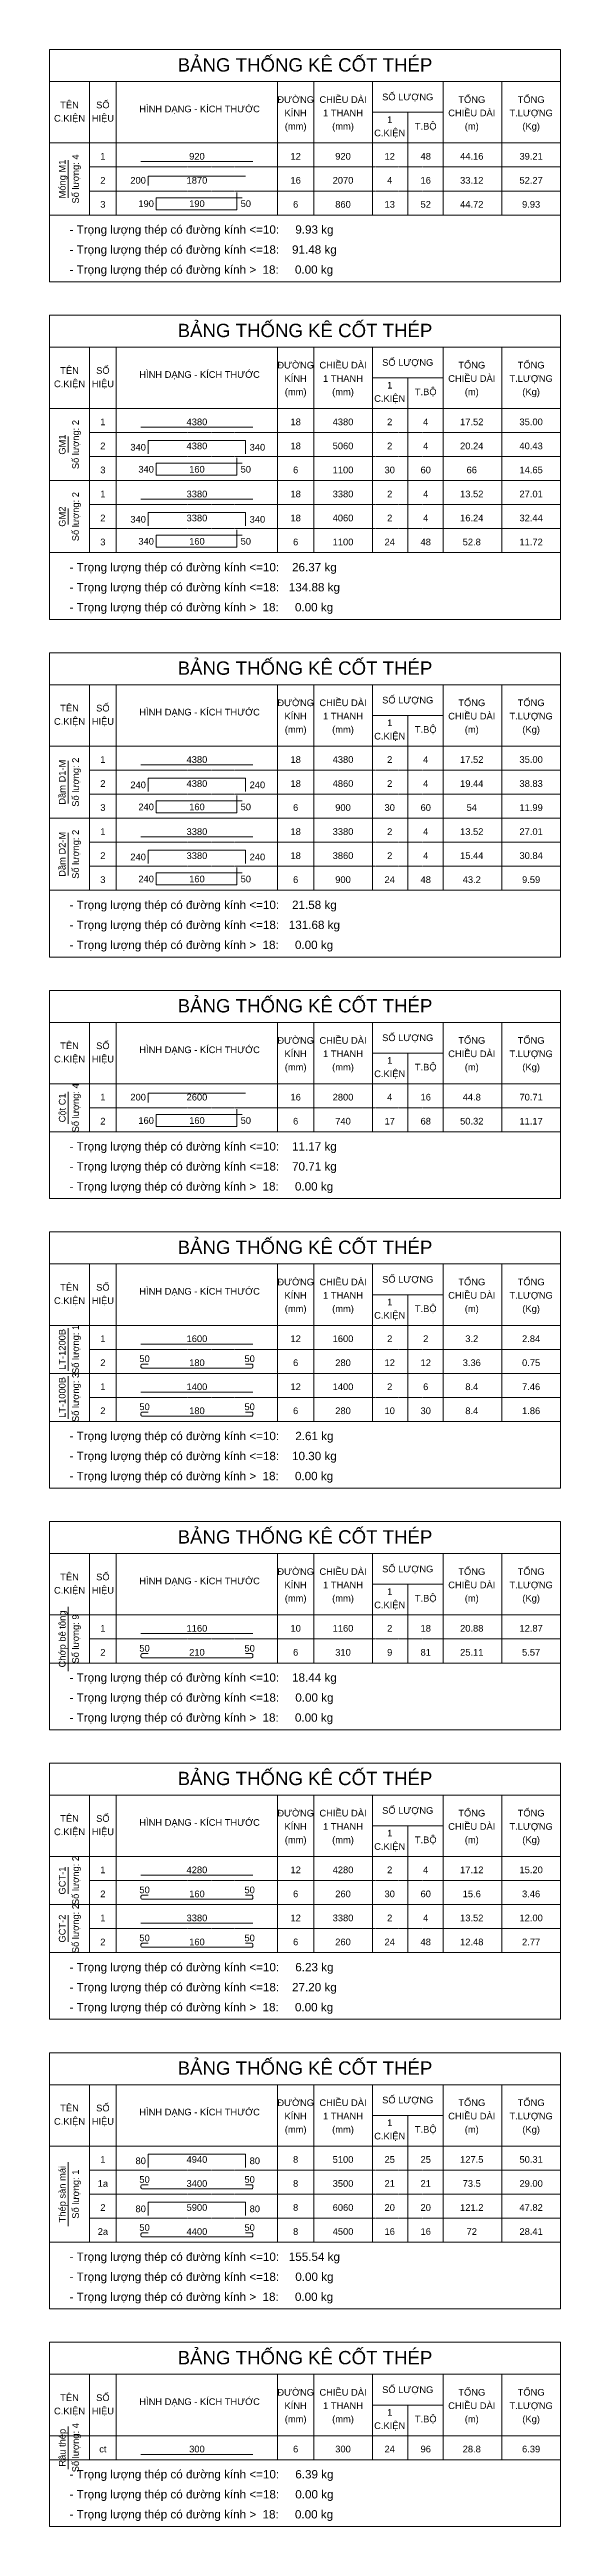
# Model space of a CAD drawing. Header units: inches. Extents: x 0 to 9575, y -314875 to -268475.
import ezdxf
from ezdxf.enums import TextEntityAlignment as Align

# ---------------------------------------------------------------- set-up
doc = ezdxf.new("R2010")
doc.units = ezdxf.units.IN
doc.header["$MEASUREMENT"] = 0
doc.linetypes.add('HIDDENX2', pattern=[0.75, 0.5, -0.25])
for name, color, linetype, lineweight in [('Bao', 2, 'Continuous', 0), ('NetMo', 9, 'HIDDENX2', 0), ('Steel', 4, 'Continuous', 0), ('Text', 2, 'Continuous', 0), ('TextThep', 7, 'Continuous', 0)]:
    doc.layers.add(name, color=color, linetype=linetype, lineweight=lineweight)
doc.styles.add('Hoa', font='micross.ttf')
doc.styles.add('Thuong', font='micross.ttf')

msp = doc.modelspace()

# ---------------------------------------------------------------- linework, layer by layer
at = {"layer": 'Bao'}
for p, q in [((0, -268475), (9575, -268475)), ((0, -268475), (0, -272825)), ((9575, -268475), (9575, -272825)), ((0, -269075), (9575, -269075)), ((750, -269075), (750, -271575)), ((1250, -269075), (1250, -271575)), ((4275, -269075), (4275, -271575)), ((4950, -269075), (4950, -271575)), ((6050, -269075), (6050, -271575)), ((7375, -269075), (7375, -271575)), ((8475, -269075), (8475, -271575)), ((6050, -269650), (7375, -269650)), ((6712.5, -269650), (6712.5, -271575)), ((0, -270225), (9575, -270225)), ((0, -273450), (9575, -273450)), ((0, -273450), (0, -279150)), ((9575, -273450), (9575, -279150)), ((0, -274050), (9575, -274050)), ((750, -274050), (750, -277900)), ((1250, -274050), (1250, -277900)), ((4275, -274050), (4275, -277900)), ((4950, -274050), (4950, -277900)), ((6050, -274050), (6050, -277900)), ((7375, -274050), (7375, -277900)), ((8475, -274050), (8475, -277900)), ((6050, -274625), (7375, -274625)), ((6712.5, -274625), (6712.5, -277900)), ((0, -275200), (9575, -275200)), ((0, -279775), (9575, -279775)), ((0, -279775), (0, -285475)), ((9575, -279775), (9575, -285475)), ((0, -280375), (9575, -280375)), ((750, -280375), (750, -284225)), ((1250, -280375), (1250, -284225)), ((4275, -280375), (4275, -284225)), ((4950, -280375), (4950, -284225)), ((6050, -280375), (6050, -284225)), ((7375, -280375), (7375, -284225)), ((8475, -280375), (8475, -284225)), ((6050, -280950), (7375, -280950)), ((6712.5, -280950), (6712.5, -284225)), ((0, -281525), (9575, -281525)), ((0, -286100), (9575, -286100)), ((0, -286100), (0, -290000)), ((9575, -286100), (9575, -290000)), ((0, -286700), (9575, -286700)), ((750, -286700), (750, -288750)), ((1250, -286700), (1250, -288750)), ((4275, -286700), (4275, -288750)), ((4950, -286700), (4950, -288750)), ((6050, -286700), (6050, -288750)), ((7375, -286700), (7375, -288750)), ((8475, -286700), (8475, -288750)), ((6050, -287275), (7375, -287275)), ((6712.5, -287275), (6712.5, -288750)), ((0, -287850), (9575, -287850)), ((0, -290625), (9575, -290625)), ((0, -290625), (0, -295425)), ((9575, -290625), (9575, -295425)), ((0, -291225), (9575, -291225)), ((750, -291225), (750, -294175)), ((1250, -291225), (1250, -294175)), ((4275, -291225), (4275, -294175)), ((4950, -291225), (4950, -294175)), ((6050, -291225), (6050, -294175)), ((7375, -291225), (7375, -294175)), ((8475, -291225), (8475, -294175)), ((6050, -291800), (7375, -291800)), ((6712.5, -291800), (6712.5, -294175)), ((0, -292375), (9575, -292375)), ((0, -296050), (9575, -296050)), ((0, -296050), (0, -299950)), ((9575, -296050), (9575, -299950)), ((0, -296650), (9575, -296650)), ((750, -296650), (750, -298700)), ((1250, -296650), (1250, -298700)), ((4275, -296650), (4275, -298700)), ((4950, -296650), (4950, -298700)), ((6050, -296650), (6050, -298700)), ((7375, -296650), (7375, -298700)), ((8475, -296650), (8475, -298700)), ((6050, -297225), (7375, -297225)), ((6712.5, -297225), (6712.5, -298700)), ((0, -297800), (9575, -297800)), ((0, -300575), (9575, -300575)), ((0, -300575), (0, -305375)), ((9575, -300575), (9575, -305375)), ((0, -301175), (9575, -301175)), ((750, -301175), (750, -304125)), ((1250, -301175), (1250, -304125)), ((4275, -301175), (4275, -304125)), ((4950, -301175), (4950, -304125)), ((6050, -301175), (6050, -304125)), ((7375, -301175), (7375, -304125)), ((8475, -301175), (8475, -304125)), ((6050, -301750), (7375, -301750)), ((6712.5, -301750), (6712.5, -304125)), ((0, -302325), (9575, -302325)), ((0, -306000), (9575, -306000)), ((0, -306000), (0, -310800)), ((9575, -306000), (9575, -310800)), ((0, -306600), (9575, -306600)), ((750, -306600), (750, -309550)), ((1250, -306600), (1250, -309550)), ((4275, -306600), (4275, -309550)), ((4950, -306600), (4950, -309550)), ((6050, -306600), (6050, -309550)), ((7375, -306600), (7375, -309550)), ((8475, -306600), (8475, -309550)), ((6050, -307175), (7375, -307175)), ((6712.5, -307175), (6712.5, -309550)), ((0, -307750), (9575, -307750)), ((0, -311425), (9575, -311425)), ((0, -311425), (0, -314875)), ((9575, -311425), (9575, -314875)), ((0, -312025), (9575, -312025)), ((750, -312025), (750, -313625)), ((1250, -312025), (1250, -313625)), ((4275, -312025), (4275, -313625)), ((4950, -312025), (4950, -313625)), ((6050, -312025), (6050, -313625)), ((7375, -312025), (7375, -313625)), ((8475, -312025), (8475, -313625)), ((6050, -312600), (7375, -312600)), ((6712.5, -312600), (6712.5, -313625)), ((0, -313175), (9575, -313175))]:
    msp.add_line(p, q, dxfattribs=at)
at = {"layer": 'NetMo'}
for p, q in [((750, -270675), (9575, -270675)), ((750, -271125), (9575, -271125)), ((750, -271575), (9575, -271575)), ((750, -275650), (9575, -275650)), ((750, -276100), (9575, -276100)), ((750, -276550), (9575, -276550)), ((750, -277000), (9575, -277000)), ((750, -277450), (9575, -277450)), ((750, -277900), (9575, -277900)), ((750, -281975), (9575, -281975)), ((750, -282425), (9575, -282425)), ((750, -282875), (9575, -282875)), ((750, -283325), (9575, -283325)), ((750, -283775), (9575, -283775)), ((750, -284225), (9575, -284225)), ((750, -288300), (9575, -288300)), ((750, -288750), (9575, -288750)), ((750, -292825), (9575, -292825)), ((750, -293275), (9575, -293275)), ((750, -293725), (9575, -293725)), ((750, -294175), (9575, -294175)), ((750, -298250), (9575, -298250)), ((750, -298700), (9575, -298700)), ((750, -302775), (9575, -302775)), ((750, -303225), (9575, -303225)), ((750, -303675), (9575, -303675)), ((750, -304125), (9575, -304125)), ((750, -308200), (9575, -308200)), ((750, -308650), (9575, -308650)), ((750, -309100), (9575, -309100)), ((750, -309550), (9575, -309550)), ((750, -313625), (9575, -313625))]:
    msp.add_line(p, q, dxfattribs=at)
at = {"layer": 'Steel'}
for points in [[(1712.5, -270575), (3812.5, -270575)], [(1850, -271025), (1850, -270850), (3675, -270850)], [(3612.5, -271250), (2000, -271250), (2000, -271475), (3512.5, -271475), (3512.5, -271150)], [(1712.5, -275550), (3812.5, -275550)], [(1850, -276050), (1850, -275800), (3675, -275800), (3675, -276050)], [(3612.5, -276225), (2000, -276225), (2000, -276450), (3512.5, -276450), (3512.5, -276125)], [(1712.5, -276900), (3812.5, -276900)], [(1850, -277400), (1850, -277150), (3675, -277150), (3675, -277400)], [(3612.5, -277575), (2000, -277575), (2000, -277800), (3512.5, -277800), (3512.5, -277475)], [(1712.5, -281875), (3812.5, -281875)], [(1850, -282375), (1850, -282125), (3675, -282125), (3675, -282375)], [(3612.5, -282550), (2000, -282550), (2000, -282775), (3512.5, -282775), (3512.5, -282450)], [(1712.5, -283225), (3812.5, -283225)], [(1850, -283725), (1850, -283475), (3675, -283475), (3675, -283725)], [(3612.5, -283900), (2000, -283900), (2000, -284125), (3512.5, -284125), (3512.5, -283800)], [(1850, -288200), (1850, -288025), (3675, -288025)], [(3612.5, -288425), (2000, -288425), (2000, -288650), (3512.5, -288650), (3512.5, -288325)], [(1712.5, -292725), (3812.5, -292725)], [(1712.5, -293625), (3812.5, -293625)], [(1712.5, -298150), (3812.5, -298150)], [(1712.5, -302675), (3812.5, -302675)], [(1712.5, -303575), (3812.5, -303575)], [(1850, -308150), (1850, -307900), (3675, -307900), (3675, -308150)], [(1850, -309050), (1850, -308800), (3675, -308800), (3675, -309050)], [(1712.5, -313525), (3812.5, -313525)]]:
    msp.add_lwpolyline(points, dxfattribs=at)
for points in [[(1850, -293100), (1737.5, -293100, 0.4142136), (1712.5, -293125), (1712.5, -293150, 0.4142136), (1737.5, -293175), (3787.5, -293175, 0.4142136), (3812.5, -293150), (3812.5, -293125, 0.4142136), (3787.5, -293100), (3675, -293100)], [(1850, -294000), (1737.5, -294000, 0.4142136), (1712.5, -294025), (1712.5, -294050, 0.4142136), (1737.5, -294075), (3787.5, -294075, 0.4142136), (3812.5, -294050), (3812.5, -294025, 0.4142136), (3787.5, -294000), (3675, -294000)], [(1850, -298525), (1737.5, -298525, 0.4142136), (1712.5, -298550), (1712.5, -298575, 0.4142136), (1737.5, -298600), (3787.5, -298600, 0.4142136), (3812.5, -298575), (3812.5, -298550, 0.4142136), (3787.5, -298525), (3675, -298525)], [(1850, -303050), (1737.5, -303050, 0.4142136), (1712.5, -303075), (1712.5, -303100, 0.4142136), (1737.5, -303125), (3787.5, -303125, 0.4142136), (3812.5, -303100), (3812.5, -303075, 0.4142136), (3787.5, -303050), (3675, -303050)], [(1850, -303950), (1737.5, -303950, 0.4142136), (1712.5, -303975), (1712.5, -304000, 0.4142136), (1737.5, -304025), (3787.5, -304025, 0.4142136), (3812.5, -304000), (3812.5, -303975, 0.4142136), (3787.5, -303950), (3675, -303950)], [(1850, -308475), (1737.5, -308475, 0.4142136), (1712.5, -308500), (1712.5, -308525, 0.4142136), (1737.5, -308550), (3787.5, -308550, 0.4142136), (3812.5, -308525), (3812.5, -308500, 0.4142136), (3787.5, -308475), (3675, -308475)], [(1850, -309375), (1737.5, -309375, 0.4142136), (1712.5, -309400), (1712.5, -309425, 0.4142136), (1737.5, -309450), (3787.5, -309450, 0.4142136), (3812.5, -309425), (3812.5, -309400, 0.4142136), (3787.5, -309375), (3675, -309375)]]:
    msp.add_lwpolyline(points, format="xyb", dxfattribs=at)
at = {"layer": 'Text'}
for p, q in [((350, -271250), (350, -270550)), ((0, -271575), (9575, -271575)), ((0, -271575), (9575, -271575)), ((0, -272825), (9575, -272825)), ((350, -276025), (350, -275725)), ((0, -276550), (9575, -276550)), ((350, -277375), (350, -277075)), ((0, -277900), (9575, -277900)), ((0, -277900), (9575, -277900)), ((0, -279150), (9575, -279150)), ((350, -282600), (350, -281800)), ((0, -282875), (9575, -282875)), ((350, -283950), (350, -283150)), ((0, -284225), (9575, -284225)), ((0, -284225), (9575, -284225)), ((0, -285475), (9575, -285475)), ((350, -288600), (350, -288000)), ((0, -288750), (9575, -288750)), ((0, -288750), (9575, -288750)), ((0, -290000), (9575, -290000)), ((350, -293225), (350, -292425)), ((0, -293275), (9575, -293275)), ((350, -294125), (350, -293325)), ((0, -294175), (9575, -294175)), ((0, -294175), (9575, -294175)), ((0, -295425), (9575, -295425)), ((350, -298850), (350, -297650)), ((0, -298700), (9575, -298700)), ((0, -298700), (9575, -298700)), ((0, -299950), (9575, -299950)), ((350, -303025), (350, -302525)), ((0, -303225), (9575, -303225)), ((350, -303925), (350, -303425)), ((0, -304125), (9575, -304125)), ((0, -304125), (9575, -304125)), ((0, -305375), (9575, -305375)), ((350, -309250), (350, -308050)), ((0, -309550), (9575, -309550)), ((0, -309550), (9575, -309550)), ((0, -310800), (9575, -310800)), ((350, -313800), (350, -313000)), ((0, -313625), (9575, -313625)), ((0, -313625), (9575, -313625)), ((0, -314875), (9575, -314875))]:
    msp.add_line(p, q, dxfattribs=at)

# ---------------------------------------------------------------- texts
at = {"layer": 'Text', "color": 4, "style": 'Hoa'}
for p in [(4787.5, -268887.5), (4787.5, -273862.5), (4787.5, -280187.5), (4787.5, -286512.5), (4787.5, -291037.5), (4787.5, -296462.5), (4787.5, -300987.5), (4787.5, -306412.5), (4787.5, -311837.5)]:
    msp.add_text('BẢNG THỐNG KÊ CỐT THÉP', height=250, dxfattribs=at).set_placement(p, align=Align.CENTER)
at = {"layer": 'Text'}
for s, style, p in [('TÊN', 'Hoa', (375, -269575)), ('SỐ', 'Hoa', (1000, -269575)), ('HÌNH DẠNG - KÍCH THƯỚC', 'Hoa', (2812.5, -269650)), ('ĐƯỜNG', 'Hoa', (4612.5, -269475)), ('KÍNH', 'Hoa', (4612.5, -269725)), ('CHIỀU DÀI', 'Hoa', (5500, -269475)), ('SỐ LƯỢNG', 'Hoa', (6712.5, -269425)), ('CHIỀU DÀI', 'Hoa', (7912.5, -269725)), ('TỔNG', 'Hoa', (7912.5, -269475)), ('TỔNG', 'Hoa', (9025, -269475)), ('C.KIỆN', 'Hoa', (375, -269825)), ('HIỆU', 'Hoa', (1000, -269825)), ('(mm)', 'Thuong', (4612.5, -269975)), ('1 THANH', 'Hoa', (5500, -269725)), ('(mm)', 'Thuong', (5500, -269975)), ('C.KIỆN', 'Hoa', (6375, -270100)), ('1', 'Hoa', (6375, -269850)), ('T.BỘ', 'Hoa', (7050, -269975)), ('(m)', 'Thuong', (7912.5, -269975)), ('T.LƯỢNG', 'Hoa', (9025, -269725)), ('(Kg)', 'Thuong', (9025, -269975)), ('C.KIỆN', 'Hoa', (375, -274800)), ('TÊN', 'Hoa', (375, -274550)), ('HIỆU', 'Hoa', (1000, -274800)), ('SỐ', 'Hoa', (1000, -274550)), ('HÌNH DẠNG - KÍCH THƯỚC', 'Hoa', (2812.5, -274625)), ('ĐƯỜNG', 'Hoa', (4612.5, -274450)), ('KÍNH', 'Hoa', (4612.5, -274700)), ('CHIỀU DÀI', 'Hoa', (5500, -274450)), ('1 THANH', 'Hoa', (5500, -274700)), ('SỐ LƯỢNG', 'Hoa', (6712.5, -274400)), ('CHIỀU DÀI', 'Hoa', (7912.5, -274700)), ('TỔNG', 'Hoa', (7912.5, -274450)), ('T.LƯỢNG', 'Hoa', (9025, -274700)), ('TỔNG', 'Hoa', (9025, -274450)), ('(mm)', 'Thuong', (4612.5, -274950)), ('(mm)', 'Thuong', (5500, -274950)), ('C.KIỆN', 'Hoa', (6375, -275075)), ('1', 'Hoa', (6375, -274825)), ('T.BỘ', 'Hoa', (7050, -274950)), ('(m)', 'Thuong', (7912.5, -274950)), ('(Kg)', 'Thuong', (9025, -274950)), ('TÊN', 'Hoa', (375, -280875)), ('SỐ', 'Hoa', (1000, -280875)), ('ĐƯỜNG', 'Hoa', (4612.5, -280775)), ('CHIỀU DÀI', 'Hoa', (5500, -280775)), ('SỐ LƯỢNG', 'Hoa', (6712.5, -280725)), ('TỔNG', 'Hoa', (7912.5, -280775)), ('TỔNG', 'Hoa', (9025, -280775)), ('C.KIỆN', 'Hoa', (375, -281125)), ('HIỆU', 'Hoa', (1000, -281125)), ('HÌNH DẠNG - KÍCH THƯỚC', 'Hoa', (2812.5, -280950)), ('KÍNH', 'Hoa', (4612.5, -281025)), ('(mm)', 'Thuong', (4612.5, -281275)), ('1 THANH', 'Hoa', (5500, -281025)), ('(mm)', 'Thuong', (5500, -281275)), ('1', 'Hoa', (6375, -281150)), ('T.BỘ', 'Hoa', (7050, -281275)), ('CHIỀU DÀI', 'Hoa', (7912.5, -281025)), ('(m)', 'Thuong', (7912.5, -281275)), ('T.LƯỢNG', 'Hoa', (9025, -281025)), ('(Kg)', 'Thuong', (9025, -281275)), ('C.KIỆN', 'Hoa', (6375, -281400)), ('TÊN', 'Hoa', (375, -287200)), ('SỐ', 'Hoa', (1000, -287200)), ('HÌNH DẠNG - KÍCH THƯỚC', 'Hoa', (2812.5, -287275)), ('ĐƯỜNG', 'Hoa', (4612.5, -287100)), ('KÍNH', 'Hoa', (4612.5, -287350)), ('CHIỀU DÀI', 'Hoa', (5500, -287100)), ('SỐ LƯỢNG', 'Hoa', (6712.5, -287050)), ('CHIỀU DÀI', 'Hoa', (7912.5, -287350)), ('TỔNG', 'Hoa', (7912.5, -287100)), ('TỔNG', 'Hoa', (9025, -287100)), ('C.KIỆN', 'Hoa', (375, -287450)), ('HIỆU', 'Hoa', (1000, -287450)), ('(mm)', 'Thuong', (4612.5, -287600)), ('1 THANH', 'Hoa', (5500, -287350)), ('(mm)', 'Thuong', (5500, -287600)), ('C.KIỆN', 'Hoa', (6375, -287725)), ('1', 'Hoa', (6375, -287475)), ('T.BỘ', 'Hoa', (7050, -287600)), ('(m)', 'Thuong', (7912.5, -287600)), ('T.LƯỢNG', 'Hoa', (9025, -287350)), ('(Kg)', 'Thuong', (9025, -287600)), ('C.KIỆN', 'Hoa', (375, -291975)), ('TÊN', 'Hoa', (375, -291725)), ('HIỆU', 'Hoa', (1000, -291975)), ('SỐ', 'Hoa', (1000, -291725)), ('HÌNH DẠNG - KÍCH THƯỚC', 'Hoa', (2812.5, -291800)), ('ĐƯỜNG', 'Hoa', (4612.5, -291625)), ('KÍNH', 'Hoa', (4612.5, -291875)), ('CHIỀU DÀI', 'Hoa', (5500, -291625)), ('1 THANH', 'Hoa', (5500, -291875)), ('SỐ LƯỢNG', 'Hoa', (6712.5, -291575)), ('CHIỀU DÀI', 'Hoa', (7912.5, -291875)), ('TỔNG', 'Hoa', (7912.5, -291625)), ('T.LƯỢNG', 'Hoa', (9025, -291875)), ('TỔNG', 'Hoa', (9025, -291625)), ('(mm)', 'Thuong', (4612.5, -292125)), ('(mm)', 'Thuong', (5500, -292125)), ('C.KIỆN', 'Hoa', (6375, -292250)), ('1', 'Hoa', (6375, -292000)), ('T.BỘ', 'Hoa', (7050, -292125)), ('(m)', 'Thuong', (7912.5, -292125)), ('(Kg)', 'Thuong', (9025, -292125)), ('ĐƯỜNG', 'Hoa', (4612.5, -297050)), ('CHIỀU DÀI', 'Hoa', (5500, -297050)), ('SỐ LƯỢNG', 'Hoa', (6712.5, -297000)), ('TỔNG', 'Hoa', (7912.5, -297050)), ('TỔNG', 'Hoa', (9025, -297050)), ('C.KIỆN', 'Hoa', (375, -297400)), ('TÊN', 'Hoa', (375, -297150)), ('HIỆU', 'Hoa', (1000, -297400)), ('SỐ', 'Hoa', (1000, -297150)), ('HÌNH DẠNG - KÍCH THƯỚC', 'Hoa', (2812.5, -297225)), ('KÍNH', 'Hoa', (4612.5, -297300)), ('(mm)', 'Thuong', (4612.5, -297550)), ('1 THANH', 'Hoa', (5500, -297300)), ('(mm)', 'Thuong', (5500, -297550)), ('1', 'Hoa', (6375, -297425)), ('T.BỘ', 'Hoa', (7050, -297550)), ('CHIỀU DÀI', 'Hoa', (7912.5, -297300)), ('(m)', 'Thuong', (7912.5, -297550)), ('T.LƯỢNG', 'Hoa', (9025, -297300)), ('(Kg)', 'Thuong', (9025, -297550)), ('C.KIỆN', 'Hoa', (6375, -297675)), ('TÊN', 'Hoa', (375, -301675)), ('SỐ', 'Hoa', (1000, -301675)), ('HÌNH DẠNG - KÍCH THƯỚC', 'Hoa', (2812.5, -301750)), ('ĐƯỜNG', 'Hoa', (4612.5, -301575)), ('CHIỀU DÀI', 'Hoa', (5500, -301575)), ('SỐ LƯỢNG', 'Hoa', (6712.5, -301525)), ('TỔNG', 'Hoa', (7912.5, -301575)), ('TỔNG', 'Hoa', (9025, -301575)), ('C.KIỆN', 'Hoa', (375, -301925)), ('HIỆU', 'Hoa', (1000, -301925)), ('KÍNH', 'Hoa', (4612.5, -301825)), ('(mm)', 'Thuong', (4612.5, -302075)), ('1 THANH', 'Hoa', (5500, -301825)), ('(mm)', 'Thuong', (5500, -302075)), ('C.KIỆN', 'Hoa', (6375, -302200)), ('1', 'Hoa', (6375, -301950)), ('T.BỘ', 'Hoa', (7050, -302075)), ('CHIỀU DÀI', 'Hoa', (7912.5, -301825)), ('(m)', 'Thuong', (7912.5, -302075)), ('T.LƯỢNG', 'Hoa', (9025, -301825)), ('(Kg)', 'Thuong', (9025, -302075)), ('TÊN', 'Hoa', (375, -307100)), ('SỐ', 'Hoa', (1000, -307100)), ('HÌNH DẠNG - KÍCH THƯỚC', 'Hoa', (2812.5, -307175)), ('ĐƯỜNG', 'Hoa', (4612.5, -307000)), ('KÍNH', 'Hoa', (4612.5, -307250)), ('CHIỀU DÀI', 'Hoa', (5500, -307000)), ('1 THANH', 'Hoa', (5500, -307250)), ('SỐ LƯỢNG', 'Hoa', (6712.5, -306950)), ('CHIỀU DÀI', 'Hoa', (7912.5, -307250)), ('TỔNG', 'Hoa', (7912.5, -307000)), ('T.LƯỢNG', 'Hoa', (9025, -307250)), ('TỔNG', 'Hoa', (9025, -307000)), ('C.KIỆN', 'Hoa', (375, -307350)), ('HIỆU', 'Hoa', (1000, -307350)), ('(mm)', 'Thuong', (4612.5, -307500)), ('(mm)', 'Thuong', (5500, -307500)), ('C.KIỆN', 'Hoa', (6375, -307625)), ('1', 'Hoa', (6375, -307375)), ('T.BỘ', 'Hoa', (7050, -307500)), ('(m)', 'Thuong', (7912.5, -307500)), ('(Kg)', 'Thuong', (9025, -307500)), ('ĐƯỜNG', 'Hoa', (4612.5, -312425)), ('CHIỀU DÀI', 'Hoa', (5500, -312425)), ('SỐ LƯỢNG', 'Hoa', (6712.5, -312375)), ('TỔNG', 'Hoa', (7912.5, -312425)), ('TỔNG', 'Hoa', (9025, -312425)), ('C.KIỆN', 'Hoa', (375, -312775)), ('TÊN', 'Hoa', (375, -312525)), ('HIỆU', 'Hoa', (1000, -312775)), ('SỐ', 'Hoa', (1000, -312525)), ('HÌNH DẠNG - KÍCH THƯỚC', 'Hoa', (2812.5, -312600)), ('KÍNH', 'Hoa', (4612.5, -312675)), ('1 THANH', 'Hoa', (5500, -312675)), ('1', 'Hoa', (6375, -312800)), ('CHIỀU DÀI', 'Hoa', (7912.5, -312675)), ('T.LƯỢNG', 'Hoa', (9025, -312675)), ('(mm)', 'Thuong', (4612.5, -312925)), ('(mm)', 'Thuong', (5500, -312925)), ('C.KIỆN', 'Hoa', (6375, -313050)), ('T.BỘ', 'Hoa', (7050, -312925)), ('(m)', 'Thuong', (7912.5, -312925)), ('(Kg)', 'Thuong', (9025, -312925))]:
    msp.add_text(s, height=125, dxfattribs=dict(at, style=style)).set_placement(p, align=Align.CENTER)
at = {"layer": 'Text', "style": 'Hoa'}
for s, p in [('Số lượng: 4', (550, -270900)), ('Móng M1', (300, -270900)), ('Số lượng: 2', (550, -275875)), ('GM1', (300, -275875)), ('Số lượng: 2', (550, -277225)), ('GM2', (300, -277225)), ('Dầm D1-M', (300, -282200)), ('Số lượng: 2', (550, -282200)), ('Dầm D2-M', (300, -283550)), ('Số lượng: 2', (550, -283550)), ('Cột C1', (300, -288300)), ('Số lượng: 4', (550, -288300)), ('LT-1200B', (300, -292825)), ('Số lượng: 1', (550, -292825)), ('LT-1000B', (300, -293725)), ('Số lượng: 3', (550, -293725)), ('Chớp bê tông', (300, -298250)), ('Số lượng: 9', (550, -298250)), ('GCT-1', (300, -302775)), ('Số lượng: 2', (550, -302775)), ('GCT-2', (300, -303675)), ('Số lượng: 2', (550, -303675)), ('Thép sàn mái', (300, -308650)), ('Số lượng: 1', (550, -308650)), ('Râu thép', (300, -313400)), ('Số lượng: 4', (550, -313400))]:
    msp.add_text(s, height=125, rotation=90.00021, dxfattribs=at).set_placement(p, align=Align.CENTER)
for s, p in [('- Trọng lượng thép có đường kính <=10:     9.93 kg', (375, -271925)), ('- Trọng lượng thép có đường kính <=18:    91.48 kg', (375, -272300)), ('- Trọng lượng thép có đường kính >  18:     0.00 kg', (375, -272675)), ('- Trọng lượng thép có đường kính <=10:    26.37 kg', (375, -278250)), ('- Trọng lượng thép có đường kính <=18:   134.88 kg', (375, -278625)), ('- Trọng lượng thép có đường kính >  18:     0.00 kg', (375, -279000)), ('- Trọng lượng thép có đường kính <=10:    21.58 kg', (375, -284575)), ('- Trọng lượng thép có đường kính <=18:   131.68 kg', (375, -284950)), ('- Trọng lượng thép có đường kính >  18:     0.00 kg', (375, -285325)), ('- Trọng lượng thép có đường kính <=10:    11.17 kg', (375, -289100)), ('- Trọng lượng thép có đường kính <=18:    70.71 kg', (375, -289475)), ('- Trọng lượng thép có đường kính >  18:     0.00 kg', (375, -289850)), ('- Trọng lượng thép có đường kính <=10:     2.61 kg', (375, -294525)), ('- Trọng lượng thép có đường kính <=18:    10.30 kg', (375, -294900)), ('- Trọng lượng thép có đường kính >  18:     0.00 kg', (375, -295275)), ('- Trọng lượng thép có đường kính <=10:    18.44 kg', (375, -299050)), ('- Trọng lượng thép có đường kính <=18:     0.00 kg', (375, -299425)), ('- Trọng lượng thép có đường kính >  18:     0.00 kg', (375, -299800)), ('- Trọng lượng thép có đường kính <=10:     6.23 kg', (375, -304475)), ('- Trọng lượng thép có đường kính <=18:    27.20 kg', (375, -304850)), ('- Trọng lượng thép có đường kính >  18:     0.00 kg', (375, -305225)), ('- Trọng lượng thép có đường kính <=10:   155.54 kg', (375, -309900)), ('- Trọng lượng thép có đường kính <=18:     0.00 kg', (375, -310275)), ('- Trọng lượng thép có đường kính >  18:     0.00 kg', (375, -310650)), ('- Trọng lượng thép có đường kính <=10:     6.39 kg', (375, -313975)), ('- Trọng lượng thép có đường kính <=18:     0.00 kg', (375, -314350)), ('- Trọng lượng thép có đường kính >  18:     0.00 kg', (375, -314725))]:
    msp.add_text(s, height=156.25, dxfattribs=at).set_placement(p)
at = {"layer": 'TextThep', "style": 'Hoa'}
for s, p in [('1', (1000, -270575)), ('920', (2762.5, -270575)), ('12', (4612.5, -270575)), ('920', (5500, -270575)), ('12', (6375, -270575)), ('48', (7050, -270575)), ('44.16', (7912.5, -270575)), ('39.21', (9025, -270575)), ('2', (1000, -271025)), ('1870', (2762.5, -271025)), ('16', (4612.5, -271025)), ('3', (1000, -271475)), ('190', (2762.5, -271462.5)), ('6', (4612.5, -271475)), ('1', (1000, -275550)), ('4380', (2762.5, -275550)), ('18', (4612.5, -275550)), ('4380', (5500, -275550)), ('2', (6375, -275550)), ('4', (7050, -275550)), ('17.52', (7912.5, -275550)), ('35.00', (9025, -275550)), ('2', (1000, -276000)), ('4380', (2762.5, -276000)), ('18', (4612.5, -276000)), ('3', (1000, -276450)), ('160', (2762.5, -276437.5)), ('6', (4612.5, -276450)), ('1', (1000, -276900)), ('3380', (2762.5, -276900)), ('18', (4612.5, -276900)), ('3380', (5500, -276900)), ('2', (6375, -276900)), ('4', (7050, -276900)), ('13.52', (7912.5, -276900)), ('27.01', (9025, -276900)), ('2', (1000, -277350)), ('3380', (2762.5, -277350)), ('18', (4612.5, -277350)), ('3', (1000, -277800)), ('160', (2762.5, -277787.5)), ('6', (4612.5, -277800)), ('1', (1000, -281875)), ('4380', (2762.5, -281875)), ('18', (4612.5, -281875)), ('4380', (5500, -281875)), ('2', (6375, -281875)), ('4', (7050, -281875)), ('17.52', (7912.5, -281875)), ('35.00', (9025, -281875)), ('2', (1000, -282325)), ('4380', (2762.5, -282325)), ('18', (4612.5, -282325)), ('3', (1000, -282775)), ('160', (2762.5, -282762.5)), ('6', (4612.5, -282775)), ('1', (1000, -283225)), ('3380', (2762.5, -283225)), ('18', (4612.5, -283225)), ('3380', (5500, -283225)), ('2', (6375, -283225)), ('4', (7050, -283225)), ('13.52', (7912.5, -283225)), ('27.01', (9025, -283225)), ('3', (1000, -284125)), ('2', (1000, -283675)), ('3380', (2762.5, -283675)), ('160', (2762.5, -284112.5)), ('18', (4612.5, -283675)), ('6', (4612.5, -284125)), ('1', (1000, -288200)), ('2600', (2762.5, -288200)), ('16', (4612.5, -288200)), ('2', (1000, -288650)), ('160', (2762.5, -288637.5)), ('6', (4612.5, -288650)), ('1', (1000, -292725)), ('1600', (2762.5, -292725)), ('12', (4612.5, -292725)), ('1600', (5500, -292725)), ('2', (6375, -292725)), ('2', (7050, -292725)), ('3.2', (7912.5, -292725)), ('2.84', (9025, -292725)), ('2', (1000, -293175)), ('50', (1781.2, -293100)), ('180', (2762.5, -293175)), ('50', (3750, -293100)), ('6', (4612.5, -293175)), ('1', (1000, -293625)), ('1400', (2762.5, -293625)), ('12', (4612.5, -293625)), ('1400', (5500, -293625)), ('2', (6375, -293625)), ('6', (7050, -293625)), ('8.4', (7912.5, -293625)), ('7.46', (9025, -293625)), ('2', (1000, -294075)), ('50', (1781.2, -294000)), ('180', (2762.5, -294075)), ('50', (3750, -294000)), ('6', (4612.5, -294075)), ('1', (1000, -298150)), ('1160', (2762.5, -298150)), ('10', (4612.5, -298150)), ('1160', (5500, -298150)), ('2', (6375, -298150)), ('18', (7050, -298150)), ('20.88', (7912.5, -298150)), ('12.87', (9025, -298150)), ('2', (1000, -298600)), ('50', (1781.2, -298525)), ('210', (2762.5, -298600)), ('50', (3750, -298525)), ('6', (4612.5, -298600)), ('1', (1000, -302675)), ('4280', (2762.5, -302675)), ('12', (4612.5, -302675)), ('4280', (5500, -302675)), ('2', (6375, -302675)), ('4', (7050, -302675)), ('17.12', (7912.5, -302675)), ('15.20', (9025, -302675)), ('2', (1000, -303125)), ('50', (1781.2, -303050)), ('160', (2762.5, -303125)), ('50', (3750, -303050)), ('6', (4612.5, -303125)), ('1', (1000, -303575)), ('3380', (2762.5, -303575)), ('12', (4612.5, -303575)), ('3380', (5500, -303575)), ('2', (6375, -303575)), ('4', (7050, -303575)), ('13.52', (7912.5, -303575)), ('12.00', (9025, -303575)), ('2', (1000, -304025)), ('50', (1781.2, -303950)), ('160', (2762.5, -304025)), ('50', (3750, -303950)), ('6', (4612.5, -304025)), ('1', (1000, -308100)), ('4940', (2762.5, -308100)), ('8', (4612.5, -308100)), ('1a', (1000, -308550)), ('50', (1781.2, -308475)), ('3400', (2762.5, -308550)), ('50', (3750, -308475)), ('8', (4612.5, -308550)), ('2', (1000, -309000)), ('5900', (2762.5, -309000)), ('8', (4612.5, -309000)), ('2a', (1000, -309450)), ('50', (1781.2, -309375)), ('4400', (2762.5, -309450)), ('50', (3750, -309375)), ('8', (4612.5, -309450)), ('ct', (1000, -313525)), ('300', (2762.5, -313525)), ('6', (4612.5, -313525)), ('300', (5500, -313525)), ('24', (6375, -313525)), ('96', (7050, -313525)), ('28.8', (7912.5, -313525)), ('6.39', (9025, -313525))]:
    msp.add_text(s, height=125, dxfattribs=at).set_placement(p, align=Align.BOTTOM_CENTER)
for s, p in [('200', (1806.2, -271025)), ('190', (1956.2, -271462.5)), ('340', (1806.2, -276025)), ('340', (1956.2, -276437.5)), ('340', (1806.2, -277375)), ('340', (1956.2, -277787.5)), ('240', (1806.2, -282350)), ('240', (1956.2, -282762.5)), ('240', (1806.2, -283700)), ('240', (1956.2, -284112.5)), ('200', (1806.2, -288200)), ('160', (1956.2, -288637.5)), ('80', (1806.2, -308125)), ('80', (1806.2, -309025))]:
    msp.add_text(s, height=125, dxfattribs=at).set_placement(p, align=Align.BOTTOM_RIGHT)
at = {"layer": 'TextThep', "color": 7, "style": 'Hoa'}
for s, p in [('2070', (5500, -271025)), ('4', (6375, -271025)), ('16', (7050, -271025)), ('33.12', (7912.5, -271025)), ('52.27', (9025, -271025)), ('860', (5500, -271475)), ('13', (6375, -271475)), ('52', (7050, -271475)), ('44.72', (7912.5, -271475)), ('9.93', (9025, -271475)), ('5060', (5500, -276000)), ('2', (6375, -276000)), ('4', (7050, -276000)), ('20.24', (7912.5, -276000)), ('40.43', (9025, -276000)), ('1100', (5500, -276450)), ('30', (6375, -276450)), ('60', (7050, -276450)), ('66', (7912.5, -276450)), ('14.65', (9025, -276450)), ('4060', (5500, -277350)), ('2', (6375, -277350)), ('4', (7050, -277350)), ('16.24', (7912.5, -277350)), ('32.44', (9025, -277350)), ('1100', (5500, -277800)), ('24', (6375, -277800)), ('48', (7050, -277800)), ('52.8', (7912.5, -277800)), ('11.72', (9025, -277800)), ('4860', (5500, -282325)), ('2', (6375, -282325)), ('4', (7050, -282325)), ('19.44', (7912.5, -282325)), ('38.83', (9025, -282325)), ('900', (5500, -282775)), ('30', (6375, -282775)), ('60', (7050, -282775)), ('54', (7912.5, -282775)), ('11.99', (9025, -282775)), ('3860', (5500, -283675)), ('900', (5500, -284125)), ('24', (6375, -284125)), ('2', (6375, -283675)), ('48', (7050, -284125)), ('4', (7050, -283675)), ('15.44', (7912.5, -283675)), ('43.2', (7912.5, -284125)), ('30.84', (9025, -283675)), ('9.59', (9025, -284125)), ('2800', (5500, -288200)), ('4', (6375, -288200)), ('16', (7050, -288200)), ('44.8', (7912.5, -288200)), ('70.71', (9025, -288200)), ('740', (5500, -288650)), ('17', (6375, -288650)), ('68', (7050, -288650)), ('50.32', (7912.5, -288650)), ('11.17', (9025, -288650)), ('280', (5500, -293175)), ('12', (6375, -293175)), ('12', (7050, -293175)), ('3.36', (7912.5, -293175)), ('0.75', (9025, -293175)), ('280', (5500, -294075)), ('10', (6375, -294075)), ('30', (7050, -294075)), ('8.4', (7912.5, -294075)), ('1.86', (9025, -294075)), ('310', (5500, -298600)), ('9', (6375, -298600)), ('81', (7050, -298600)), ('25.11', (7912.5, -298600)), ('5.57', (9025, -298600)), ('260', (5500, -303125)), ('30', (6375, -303125)), ('60', (7050, -303125)), ('15.6', (7912.5, -303125)), ('3.46', (9025, -303125)), ('260', (5500, -304025)), ('24', (6375, -304025)), ('48', (7050, -304025)), ('12.48', (7912.5, -304025)), ('2.77', (9025, -304025)), ('5100', (5500, -308100)), ('25', (6375, -308100)), ('25', (7050, -308100)), ('127.5', (7912.5, -308100)), ('50.31', (9025, -308100)), ('3500', (5500, -308550)), ('21', (6375, -308550)), ('21', (7050, -308550)), ('73.5', (7912.5, -308550)), ('29.00', (9025, -308550)), ('6060', (5500, -309000)), ('20', (6375, -309000)), ('20', (7050, -309000)), ('121.2', (7912.5, -309000)), ('47.82', (9025, -309000)), ('4500', (5500, -309450)), ('16', (6375, -309450)), ('16', (7050, -309450)), ('72', (7912.5, -309450)), ('28.41', (9025, -309450))]:
    msp.add_text(s, height=125, dxfattribs=at).set_placement(p, align=Align.BOTTOM_CENTER)
at = {"layer": 'TextThep', "style": 'Hoa'}
for s, p in [('50', (3581.2, -271462.5)), ('340', (3750, -276025)), ('50', (3581.2, -276437.5)), ('340', (3750, -277375)), ('50', (3581.2, -277787.5)), ('240', (3750, -282350)), ('50', (3581.2, -282762.5)), ('50', (3581.2, -284112.5)), ('240', (3750, -283700)), ('50', (3581.2, -288637.5)), ('80', (3750, -308125)), ('80', (3750, -309025))]:
    msp.add_text(s, height=125, dxfattribs=at).set_placement(p, align=Align.BOTTOM_LEFT)

doc.saveas('drawing.dxf')
